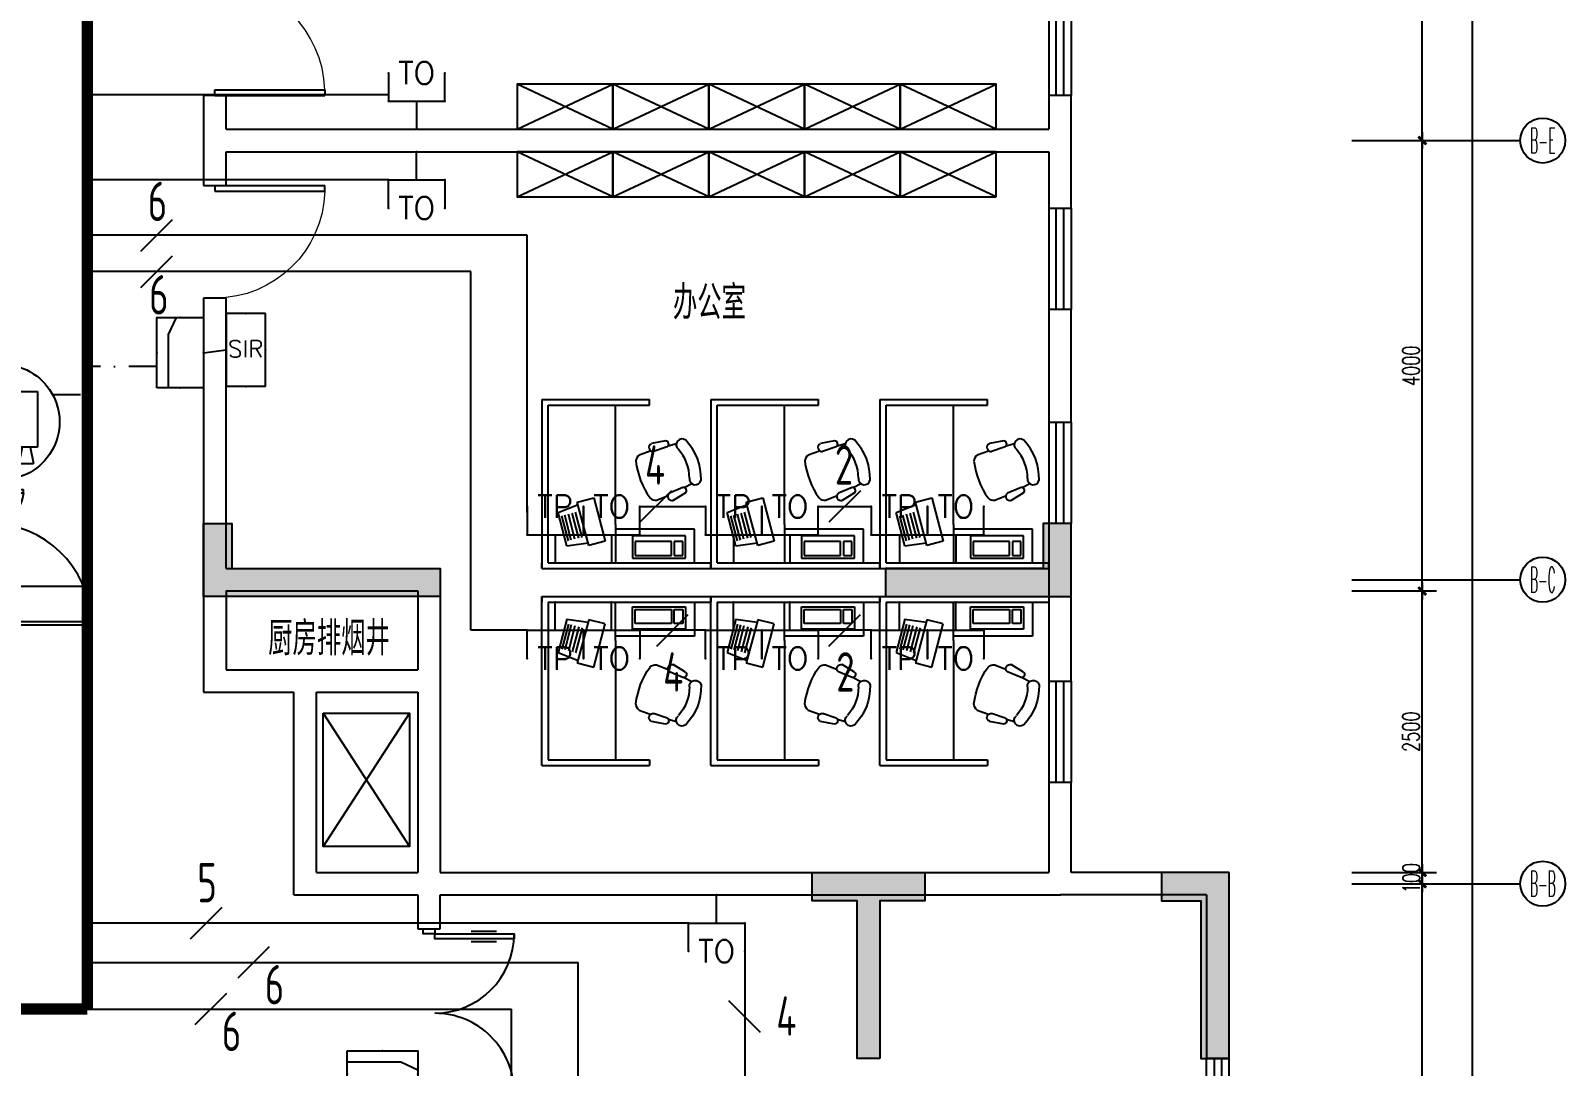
# Model space of a CAD drawing. Extents: x -41969 to 449372, y 65390 to 759577.
# Drawn here: x 200290 to 213909, y 710971 to 720168 of the extents above; entities that cross this region are included whole.
import ezdxf
from ezdxf.enums import TextEntityAlignment as Align

# ---------------------------------------------------------------- set-up
doc = ezdxf.new("R2010")
doc.units = 0
doc.header["$LTSCALE"] = 1000
doc.header["$MEASUREMENT"] = 0
doc.linetypes.add('DASH', pattern=[0.35, 0.25, -0.1])
doc.linetypes.add('DASHDOT', pattern=[1, 0.5, -0.25, 0, -0.25])
for name, color, linetype in [('0-桥架', 120, 'Continuous'), ('DIM-照明', 3, 'Continuous'), ('ELEVATOR', 1, 'Continuous'), ('EQUIP-通讯', 241, 'Continuous'), ('IN-door', 2, 'Continuous'), ('jg新结构柱', 9, 'Continuous'), ('TEL_TEXT', 7, 'Continuous'), ('WALL', 7, 'Continuous'), ('WINDOW', 2, 'Continuous'), ('WINDOW_TEXT', 7, 'Continuous'), ('WIRE-照明', 120, 'Continuous'), ('安保设备SA', 241, 'Continuous'), ('标注', 1, 'Continuous'), ('装修家具', 8, 'Continuous')]:
    doc.layers.add(name, color=color, linetype=linetype)
doc.styles.add('_TCH_AXIS', font='COMPLEX', dxfattribs={"bigfont": 'GBCBIG'})
doc.styles.add('_TEL_DIM', font='SIMPLEX', dxfattribs={"width": 0.8, "height": 3.5, "bigfont": 'HZTXT'})
doc.styles.add('DIM_FONT', font='SIMPLEX', dxfattribs={"width": 0.7, "bigfont": 'GBCBIG'})
doc.styles.add('SIMPLEX', font='SIMPLEX.SHX')
doc.styles.get("Standard").update_dxf_attribs({"font": 'gbenor.shx', "bigfont": 'gbcbig.shx'})
doc.dimstyles.new('DIMN', dxfattribs={"dimtxt": 300, "dimasz": 1, "dimexe": 250, "dimexo": 0, "dimgap": 150, "dimtad": 1, "dimdec": 0, "dimzin": 0, "dimdsep": 46, "dimtxsty": 'DIM_FONT', "dimblk": '_DIMX', "dimcen": 0.09, "dimclrd": 1, "dimclrt": 7, "dimadec": 0, "dimazin": 0, "dimtfac": 1, "dimtdec": 0, "dimtix": 1, "dimtmove": 2, "dimatfit": 3, "dimldrblk": '_DIMX', "dimfxl": 0, "dimtolj": 1, "dimtzin": 0, "dimarcsym": 0})

# ---------------------------------------------------------------- blocks, each defined once
blk = doc.blocks.new('A$C44F7551D')
at = {"layer": '装修家具', "color": 8}
for p, q in [((0, 400), (850, 0)), ((850, 400), (0, 0))]:
    blk.add_line(p, q, dxfattribs=at)
blk.add_lwpolyline([(0, 400), (0, 0), (850, 0), (850, 400)], close=True, dxfattribs=at)
blk = doc.blocks.new('A$C3ECB1412')
at = {"layer": '装修家具', "color": 8}
for p, q in [((0, 1500), (0, 0)), ((0, 1500), (0, 0)), ((1500, 1500), (0, 1500)), ((0, 1500), (50, 1500)), ((1500, 1500), (1500, 544)), ((50, 1444), (50, 844)), ((50, 1444), (1450, 1444)), ((1450, 1444), (1450, 844)), ((201, 1278), (496, 1355)), ((201, 1278), (227, 1087)), ((244, 1263), (466, 1322)), ((250, 1237), (473, 1295)), ((259, 1205), (482, 1263)), ((268, 1171), (491, 1229)), ((496, 1355), (567, 1176)), ((205, 1083), (588, 1184)), ((276, 1140), (499, 1199)), ((588, 1184), (626, 1037)), ((243, 937), (205, 1083)), ((626, 1037), (243, 937)), ((50, 844), (50, 0)), ((50, 844), (50, 0)), ((390, 844), (50, 844)), ((350, 144), (350, 844)), ((390, 844), (1450, 844)), ((1450, 844), (1450, 544)), ((90, 695), (90, 223)), ((289, 695), (90, 695)), ((289, 223), (289, 695)), ((115, 670), (115, 347)), ((239, 670), (115, 670)), ((239, 347), (239, 670)), ((1008, 635), (1043, 536)), ((605, 480), (646, 383)), ((1081, 386), (1038, 507)), ((1132, 400), (1108, 527)), ((1450, 544), (1500, 544)), ((115, 347), (239, 347)), ((239, 323), (115, 323)), ((115, 323), (115, 248)), ((239, 248), (239, 323)), ((671, 223), (604, 333)), ((719, 246), (669, 365)), ((1088, 377), (1108, 304)), ((50, 144), (350, 144)), ((90, 223), (289, 223)), ((115, 248), (239, 248)), ((719, 236), (753, 168)), ((0, 0), (50, 0))]:
    blk.add_line(p, q, dxfattribs=at)
for centre, radius, start, end in [((1036, -39), 708, 96.8246, 125.3087), ((950, 594), 70.3, 35.575, 88.634), ((1074, 512), 36.8, 24.5799, 187.0599), ((675, 488), 70.3, 133.4994, 186.5584), ((639, 344), 36.8, 35.0735, 197.5535), ((797, 582), 394, 270.7801, 311.3533), ((1098, 254), 51.9, 322.3317, 140.7492), ((1104, 401), 27.9, 213.3494, 358.8432), ((691, 242), 27.9, 223.2902, 8.784), ((795, 137), 51.9, 81.3842, 259.8017), ((800, 575), 489, 268.3277, 313.8056)]:
    blk.add_arc(centre, radius, start, end, dxfattribs=at)
blk = doc.blocks.new('asdsdggf54554')
at = {"layer": 'jg新结构柱'}
h = blk.add_hatch(color=256, dxfattribs=at)
h.paths.add_polyline_path([(-88250, -2243116), (-88771, -2243116), (-88771, -2243366), (-88250, -2243366)])
h.paths.add_polyline_path([(-77521, -2218066), (-77521, -2217666), (-78321, -2217666), (-78321, -2218066)])
h.paths.add_polyline_path([(-86921, -2218066), (-86921, -2217666), (-87721, -2217666), (-87721, -2218066)])
h.paths.add_polyline_path([(-86971, -2243366), (-87550, -2243366), (-87550, -2243116), (-87221, -2243116), (-87221, -2240916), (-86971, -2240916)])
h.paths.add_polyline_path([(-86921, -2235516), (-89271, -2235516), (-89271, -2235816), (-87221, -2235816), (-87221, -2237016), (-86921, -2237016)])
h.paths.add_polyline_path([(-85221, -2240666), (-85221, -2240016), (-84971, -2240016), (-84971, -2240416), (-83121, -2240416), (-83121, -2240666)])
h.paths.add_polyline_path([(-77521, -2240666), (-77521, -2240016), (-77771, -2240016), (-77771, -2240416), (-79171, -2240416), (-79171, -2240666)])
h.paths.add_polyline_path([(-77521, -2224816), (-77521, -2225466), (-77821, -2225466), (-77821, -2225116), (-79171, -2225116), (-79171, -2224816)])
h.paths.add_polyline_path([(-85321, -2224816), (-85321, -2225516), (-85021, -2225516), (-85021, -2225116), (-83571, -2225116), (-83571, -2224816)])
h.paths.add_polyline_path([(-83571, -2232566), (-83571, -2232866), (-84921, -2232866), (-84921, -2233416), (-85221, -2233416), (-85221, -2232016), (-84921, -2232016), (-84921, -2232566)])
h.paths.add_polyline_path([(-79171, -2232566), (-79171, -2232866), (-77821, -2232866), (-77821, -2233416), (-77521, -2233416), (-77521, -2232016), (-77821, -2232016), (-77821, -2232566)])
h.paths.add_polyline_path([(-76121, -2243116), (-76721, -2243116), (-76721, -2243366), (-76371, -2243366), (-76371, -2244766), (-76121, -2244766)])
h.paths.add_polyline_path([(-79221, -2244766), (-79421, -2244766), (-79421, -2243366), (-79821, -2243366), (-79821, -2243116), (-78821, -2243116), (-78821, -2243366), (-79221, -2243366)])
h.paths.add_polyline_path([(-76371, -2252166), (-76121, -2252166), (-76121, -2251916), (-76121, -2250466), (-76371, -2250466)])
h.paths.add_polyline_path([(-83096, -2245116), (-83346, -2245116), (-83346, -2245366), (-83346, -2247366), (-83096, -2247366)])
h.paths.add_polyline_path([(-79221, -2251166), (-79421, -2251166), (-79421, -2252566), (-79821, -2252566), (-79821, -2252816), (-78821, -2252816), (-78821, -2252566), (-79221, -2252566)])
h.paths.add_polyline_path([(-83121, -2251166), (-83321, -2251166), (-83321, -2252516), (-83721, -2252516), (-83721, -2252816), (-82721, -2252816), (-82721, -2252516), (-83121, -2252516)])
h.paths.add_polyline_path([(-95021, -2243416), (-95021, -2242116), (-94721, -2242116), (-94721, -2243116), (-93371, -2243116), (-93371, -2243416)])
h.paths.add_polyline_path([(-97021, -2235516), (-94821, -2235516), (-94821, -2235816), (-96721, -2235816), (-96721, -2237266), (-97021, -2237266)])
h.paths.add_polyline_path([(-96771, -2243365), (-97421, -2243365), (-97421, -2243115), (-97021, -2243115), (-97021, -2241665), (-96771, -2241665)])
h.paths.add_polyline_path([(-91171, -2247015), (-90871, -2247015), (-90871, -2245415), (-90521, -2245415), (-90521, -2245115), (-91521, -2245115), (-91521, -2245415), (-91171, -2245415)])
h.paths.add_polyline_path([(-90871, -2251166), (-91171, -2251166), (-91171, -2252516), (-91721, -2252516), (-91721, -2252816), (-90321, -2252816), (-90321, -2252516), (-90871, -2252516)])
h.paths.add_polyline_path([(-98946, -2245116), (-98696, -2245116), (-98696, -2245366), (-98696, -2247366), (-98946, -2247366)])
h.paths.add_polyline_path([(-105671, -2252166), (-105921, -2252166), (-105921, -2251916), (-105921, -2250466), (-105671, -2250466)])
h.paths.add_polyline_path([(-98721, -2251166), (-98921, -2251166), (-98921, -2252516), (-99321, -2252516), (-99321, -2252816), (-98321, -2252816), (-98321, -2252516), (-98721, -2252516)])
h.paths.add_polyline_path([(-102621, -2251166), (-102821, -2251166), (-102821, -2252566), (-103221, -2252566), (-103221, -2252816), (-102221, -2252816), (-102221, -2252566), (-102621, -2252566)])
h.paths.add_polyline_path([(-105921, -2243116), (-105321, -2243116), (-105321, -2243366), (-105671, -2243366), (-105671, -2244766), (-105921, -2244766)])
h.paths.add_polyline_path([(-102821, -2244765), (-102621, -2244765), (-102621, -2243365), (-102221, -2243365), (-102221, -2243115), (-103221, -2243115), (-103221, -2243365), (-102821, -2243365)])
h.paths.add_polyline_path([(-105121, -2236016), (-105121, -2235616), (-105921, -2235616), (-105921, -2236016)])
h.paths.add_polyline_path([(-96221, -2218066), (-96221, -2217666), (-97021, -2217666), (-97021, -2218066)])
h.paths.add_polyline_path([(-105121, -2218066), (-105121, -2217666), (-105921, -2217666), (-105921, -2218066)])
for points in [[(-85221, -2240666), (-85221, -2240016), (-84971, -2240016), (-84971, -2240416), (-83121, -2240416), (-83121, -2240666)], [(-77521, -2240666), (-77521, -2240016), (-77771, -2240016), (-77771, -2240416), (-79171, -2240416), (-79171, -2240666)], [(-79221, -2244766), (-79421, -2244766), (-79421, -2243366), (-79821, -2243366), (-79821, -2243116), (-78821, -2243116), (-78821, -2243366), (-79221, -2243366)], [(-76121, -2243116), (-76721, -2243116), (-76721, -2243366), (-76371, -2243366), (-76371, -2244766), (-76121, -2244766)]]:
    blk.add_lwpolyline(points, close=True, dxfattribs=at)
blk = doc.blocks.new('_DIMX')
blk.add_line((-150, 0), (150, 0))
at = {"const_width": 50}
blk.add_lwpolyline([(-70, -70), (70, 70)], dxfattribs=at)
blk = doc.blocks.new('*D87')
at = {"layer": 'Defpoints', "color": 0}
for p in [(116969, -2158244), (117594, -2158244), (116969, -2167744)]:
    blk.add_point(p, dxfattribs=at)
at = {"layer": '标注', "color": 0, "lineweight": -2}
for p, q in [((116969, -2158244), (117719, -2158244)), ((116969, -2167744), (117719, -2167744))]:
    blk.add_line(p, q, dxfattribs=at)
at = {"layer": '标注', "color": 1, "lineweight": -2}
blk.add_line((117594, -2167743), (117594, -2158244), dxfattribs=at)
at = {"layer": '标注', "color": 1, "lineweight": -2, "xscale": 0.5, "yscale": 0.5, "zscale": 0.5}
for p, rotation in [((117594, -2158244), 90), ((117594, -2167744), 270)]:
    blk.add_blockref('_DIMX', p, dxfattribs=dict(at, rotation=rotation))
at = {"layer": '标注', "color": 7, "insert": (117494, -2162994), "char_height": 150, "attachment_point": 5, "rotation": 90, "style": 'DIM_FONT'}
blk.add_mtext('\\A1;9500', dxfattribs=at)
blk = doc.blocks.new('*D88')
at = {"layer": 'Defpoints', "color": 0}
for p in [(116969, -2158144), (116969, -2158244), (117594, -2158144)]:
    blk.add_point(p, dxfattribs=at)
at = {"layer": '标注', "color": 0, "lineweight": -2}
for p, q in [((116969, -2158144), (117719, -2158144)), ((116969, -2158244), (117719, -2158244))]:
    blk.add_line(p, q, dxfattribs=at)
at = {"layer": '标注', "color": 1, "lineweight": -2}
blk.add_line((117594, -2158243), (117594, -2158144), dxfattribs=at)
at = {"layer": '标注', "color": 1, "lineweight": -2, "xscale": 0.5, "yscale": 0.5, "zscale": 0.5}
for p, rotation in [((117594, -2158144), 90), ((117594, -2158244), 270)]:
    blk.add_blockref('_DIMX', p, dxfattribs=dict(at, rotation=rotation))
at = {"layer": '标注', "color": 7, "insert": (117496, -2158194), "char_height": 150, "attachment_point": 5, "rotation": 90, "style": 'DIM_FONT'}
blk.add_mtext('\\A1;100', dxfattribs=at)
blk = doc.blocks.new('*D89')
at = {"layer": 'Defpoints', "color": 0}
for p in [(116969, -2155644), (117594, -2155644), (116969, -2158144)]:
    blk.add_point(p, dxfattribs=at)
at = {"layer": '标注', "color": 0, "lineweight": -2}
for p, q in [((116969, -2155644), (117719, -2155644)), ((116969, -2158144), (117719, -2158144))]:
    blk.add_line(p, q, dxfattribs=at)
at = {"layer": '标注', "color": 1, "lineweight": -2}
blk.add_line((117594, -2158143), (117594, -2155644), dxfattribs=at)
at = {"layer": '标注', "color": 1, "lineweight": -2, "xscale": 0.5, "yscale": 0.5, "zscale": 0.5}
for p, rotation in [((117594, -2155644), 90), ((117594, -2158144), 270)]:
    blk.add_blockref('_DIMX', p, dxfattribs=dict(at, rotation=rotation))
at = {"layer": '标注', "color": 7, "insert": (117494, -2156894), "char_height": 150, "attachment_point": 5, "rotation": 90, "style": 'DIM_FONT'}
blk.add_mtext('\\A1;2500', dxfattribs=at)
blk = doc.blocks.new('*D90')
at = {"layer": 'Defpoints', "color": 0}
for p in [(116969, -2151644), (117594, -2151644), (116969, -2155644)]:
    blk.add_point(p, dxfattribs=at)
at = {"layer": '标注', "color": 0, "lineweight": -2}
for p, q in [((116969, -2151644), (117719, -2151644)), ((116969, -2155644), (117719, -2155644))]:
    blk.add_line(p, q, dxfattribs=at)
at = {"layer": '标注', "color": 1, "lineweight": -2}
blk.add_line((117594, -2155643), (117594, -2151644), dxfattribs=at)
at = {"layer": '标注', "color": 1, "lineweight": -2, "xscale": 0.5, "yscale": 0.5, "zscale": 0.5}
for p, rotation in [((117594, -2151644), 90), ((117594, -2155644), 270)]:
    blk.add_blockref('_DIMX', p, dxfattribs=dict(at, rotation=rotation))
at = {"layer": '标注', "color": 7, "insert": (117494, -2153644), "char_height": 150, "attachment_point": 5, "rotation": 90, "style": 'DIM_FONT'}
blk.add_mtext('\\A1;4000', dxfattribs=at)
blk = doc.blocks.new('*D91')
at = {"layer": 'Defpoints', "color": 0}
for p in [(116969, -2147744), (117594, -2147744), (116969, -2151644)]:
    blk.add_point(p, dxfattribs=at)
at = {"layer": '标注', "color": 0, "lineweight": -2}
for p, q in [((116969, -2147744), (117719, -2147744)), ((116969, -2151644), (117719, -2151644))]:
    blk.add_line(p, q, dxfattribs=at)
at = {"layer": '标注', "color": 1, "lineweight": -2}
blk.add_line((117594, -2151643), (117594, -2147744), dxfattribs=at)
at = {"layer": '标注', "color": 1, "lineweight": -2, "xscale": 0.5, "yscale": 0.5, "zscale": 0.5}
for p, rotation in [((117594, -2147744), 90), ((117594, -2151644), 270)]:
    blk.add_blockref('_DIMX', p, dxfattribs=dict(at, rotation=rotation))
at = {"layer": '标注', "color": 7, "insert": (117494, -2149694), "char_height": 150, "attachment_point": 5, "rotation": 90, "style": 'DIM_FONT'}
blk.add_mtext('\\A1;3900', dxfattribs=at)
blk = doc.blocks.new('*D96')
at = {"layer": 'Defpoints', "color": 0}
for p in [(116969, -2132694), (118039, -2132694), (116969, -2167844)]:
    blk.add_point(p, dxfattribs=at)
at = {"layer": '标注', "color": 0, "lineweight": -2}
for p, q in [((116969, -2132694), (118164, -2132694)), ((116969, -2167844), (118164, -2167844))]:
    blk.add_line(p, q, dxfattribs=at)
at = {"layer": '标注', "color": 1, "lineweight": -2}
blk.add_line((118039, -2167843), (118039, -2132694), dxfattribs=at)
at = {"layer": '标注', "color": 1, "lineweight": -2, "xscale": 0.5, "yscale": 0.5, "zscale": 0.5}
for p, rotation in [((118039, -2132694), 90), ((118039, -2167844), 270)]:
    blk.add_blockref('_DIMX', p, dxfattribs=dict(at, rotation=rotation))
at = {"layer": '标注', "color": 7, "insert": (117939, -2150269), "char_height": 150, "attachment_point": 5, "rotation": 90, "style": 'DIM_FONT'}
blk.add_mtext('\\A1;35150', dxfattribs=at)
blk = doc.blocks.new('$DorLib2D$00000225')
at = {"color": 0}
for p, q in [((0.475, -0.001), (0.475, 0.752)), ((0.475, 0.752), (0.5, 0.752)), ((0.5, -0.001), (0.5, 0.752)), ((-0.5, 0), (-0.5, 0.252)), ((-0.475, 0.252), (-0.5, 0.252)), ((-0.475, 0), (-0.475, 0.252)), ((-0.475, 0), (-0.5, 0)), ((0.475, -0.001), (0.5, -0.001))]:
    blk.add_line(p, q, dxfattribs=at)
for centre, radius, start, end in [((0.505, -0.002), 0.755, 92.2493, 179.7238), ((-0.501, 0.003), 0.251, 359.7899, 84.0974)]:
    blk.add_arc(centre, radius, start, end, dxfattribs=at)
blk = doc.blocks.new('_A20XCS')
for p, q in [((-0.485, -0.25), (-0.485, -0.4)), ((-0.425, -0.25), (-0.425, -0.4)), ((0.425, -0.25), (0.425, -0.4)), ((0.485, -0.25), (0.485, -0.4))]:
    blk.add_line(p, q)
for points in [[(-0.5, 0.034), (-0.5, -0.034), (-0.47, -0.034), (-0.47, 0.034)], [(0.5, 0.034), (0.5, -0.034), (0.47, -0.034), (0.47, 0.034)], [(-0.47, -0.034), (-0.47, -0.504), (-0.44, -0.504), (-0.44, -0.034)], [(0.47, -0.034), (0.47, -0.504), (0.44, -0.504), (0.44, -0.034)]]:
    blk.add_lwpolyline(points, close=True)
for centre, start, end in [((-0.47, -0.034), 270, 0), ((0.47, -0.034), 180, 270)]:
    blk.add_arc(centre, 0.47, start, end)
blk = doc.blocks.new('$DorLib2D$00000001')
for p, q in [((0.45, 0.975), (0.5, 0.975)), ((0.45, 0), (0.45, 0.975)), ((0.5, 0), (0.5, 0.975)), ((0.5, 0), (0.45, 0))]:
    blk.add_line(p, q)
at = {"lineweight": 13}
blk.add_arc((0.475, 0), 0.975, 91.4693, 180, dxfattribs=at)
blk = doc.blocks.new('_wblk')
for p, q in [((-0.5, 0.5), (0.5, 0.5)), ((0.5, 0.167), (-0.5, 0.167)), ((0.5, -0.167), (-0.5, -0.167)), ((-0.5, -0.5), (0.5, -0.5))]:
    blk.add_line(p, q)
at = {"layer": 'WINDOW_TEXT', "style": 'SIMPLEX', "flags": 9}
blk.add_attdef('A', text='', height=1, dxfattribs=at).set_placement((0, 1.5), align=Align.MIDDLE)
blk = doc.blocks.new('$equip$00001889')
for p, q in [((-0.65, 0.35), (-0.65, -0.35)), ((0.65, 0.35), (-0.65, 0.35)), ((0.65, 0.35), (0.65, -0.35)), ((-0.65, -0.35), (0.65, -0.35))]:
    blk.add_line(p, q)
for p in [(0, 0.35), (-0.65, 0), (0.65, 0), (0, -0.35)]:
    blk.add_point(p)
at = {"color": 7, "style": '_TEL_DIM'}
blk.add_attdef('$TEXT$', text='', height=0.3, dxfattribs=at).set_placement((-0.02, -0.003), align=Align.MIDDLE_CENTER)
at = {"color": 7, "style": '_TEL_DIM', "flags": 1}
blk.add_attdef('A', text='', height=0.00002, dxfattribs=at).set_placement((0, 0), align=Align.MIDDLE_CENTER)
blk = doc.blocks.new('$equip$00001847')
for p, q in [((-0.5, 0.499), (-0.5, 0.999)), ((0.5, 0.999), (0.5, 0.499)), ((0.5, 0.499), (-0.5, 0.499)), ((0, 0.5), (0, 0))]:
    blk.add_line(p, q)
for p in [(-0.5, 0.999), (0.5, 0.999), (-0.5, 0.499), (0.5, 0.499), (0, 0)]:
    blk.add_point(p)
at = {"color": 7, "style": '_TEL_DIM'}
blk.add_attdef('$TEXT$', text='', height=0.4, dxfattribs=at).set_placement((0, 0.999), align=Align.MIDDLE_CENTER)
at = {"color": 7, "style": '_TEL_DIM', "flags": 1}
blk.add_attdef('A', text='', height=0.00002, dxfattribs=at).set_placement((0, 0), align=Align.MIDDLE_CENTER)
blk = doc.blocks.new('$equip$00001867')
for p, q in [((-0.5, 0.499), (-0.5, 0.999)), ((0.5, 0.999), (0.5, 0.499)), ((0.5, 0.499), (-0.5, 0.499)), ((0, 0.5), (0, 0))]:
    blk.add_line(p, q)
for p in [(-0.5, 0.999), (0.5, 0.999), (-0.5, 0.499), (0.5, 0.499), (0, 0)]:
    blk.add_point(p)
at = {"color": 7, "style": '_TEL_DIM'}
blk.add_attdef('$TEXT$', text='', height=0.4, dxfattribs=at).set_placement((0, 0.999), align=Align.MIDDLE_CENTER)
at = {"color": 7, "style": '_TEL_DIM', "flags": 1}
blk.add_attdef('A', text='', height=0.00002, dxfattribs=at).set_placement((0, 0), align=Align.MIDDLE_CENTER)
blk = doc.blocks.new('$TelecSys$00000095')
blk.add_line((0.4, 0.4), (-0.4, -0.4))
at = {"width": 0.8}
blk.add_attdef('N', text='', height=1, dxfattribs=at).set_placement((-0.017, 1.056), align=Align.MIDDLE)
blk = doc.blocks.new('A$C59FF3FA0')
at = {"layer": '安保设备SA'}
for p, q in [((0, 724), (1426, 724)), ((334, 575), (334, 273)), ((334, 575), (1024, 575)), ((1024, 273), (1024, 575)), ((1024, 461), (1224, 500)), ((1224, 500), (1224, 322)), ((334, 273), (1024, 273)), ((1024, 361), (1224, 322))]:
    blk.add_line(p, q, dxfattribs=at)
blk.add_ellipse((713, 713), major_axis=(-713, 11), ratio=1, start_param=0.00047, end_param=3.17192, dxfattribs=at)
blk = doc.blocks.new('$equip$00001876')
at = {"color": 0, "linetype": 'Continuous'}
blk.add_lwpolyline([(-0.625, 0.415), (0.625, 0.415), (0.625, -0.415), (-0.625, -0.415)], close=True, dxfattribs=at)
blk.add_lwpolyline([(0.625, 0.075), (0.325, 0.215), (-0.625, 0.215)], dxfattribs=at)
for p in [(0, 0.415), (-0.625, 0), (0.625, 0), (0, -0.415)]:
    blk.add_point(p)
at = {"layer": 'TEL_TEXT', "style": '_TEL_DIM', "flags": 1}
blk.add_attdef('A', text='', height=0.00002, dxfattribs=at).set_placement((0, 0), align=Align.MIDDLE_CENTER)
blk = doc.blocks.new('A$C1C350876')
at = {"layer": '标注', "color": 1}
for p, q in [((17114.5, 5435), (18608.9, 5435)), ((17114.5, 1535), (18608.9, 1535)), ((17114.5, -1165), (18608.9, -1165))]:
    blk.add_line(p, q, dxfattribs=at)
for centre in [(18808.9, 5435), (18808.9, 1535), (18808.9, -1165)]:
    blk.add_circle(centre, 200, dxfattribs=at)
at = {"layer": '标注', "color": 0, "style": '_TCH_AXIS'}
for s, width, p, p2 in [('B-E', 0.328125, (18695.8, 5321.9), (18922.1, 5321.9)), ('B-C', 0.333333, (18695.8, 1421.9), (18922.1, 1421.9)), ('B-B', 0.323077, (18695.8, -1278.1), (18922.1, -1278.1))]:
    blk.add_text(s, height=226.27, dxfattribs=dict(at, width=width)).set_placement(p, p2, align=Align.FIT)
at = {"layer": '标注', "color": 1}
for p1, p2, distance, picture, middle in [((17114.5, -10765), (17114.5, 24385), -1069.7, '*D96', (18084.2, 6810)), ((17114.5, 5435), (17114.5, 9335), -625.4, '*D91', (17639.9, 7385)), ((17114.5, 1435), (17114.5, 5435), -625.4, '*D90', (17639.9, 3435)), ((17114.5, -1065), (17114.5, 1435), -625.4, '*D89', (17639.9, 185)), ((17114.5, -10665), (17114.5, -1165), -625.4, '*D87', (17639.9, -5915))]:
    dim = blk.add_aligned_dim(p1=p1, p2=p2, distance=distance, dimstyle='DIMN', override={"dimscale": 0.5, "dimgap": 50}, dxfattribs=at)
    dim.commit()
    dim.dimension.update_dxf_attribs({"geometry": picture, "text_midpoint": middle, "insert": (-99854.4, 2157078.9)})
dim = blk.add_linear_dim(base=(17739.9, -1065), p1=(17114.5, -1165), p2=(17114.5, -1065), angle=90, dimstyle='DIMN', override={"dimscale": 0.5, "dimgap": 50}, dxfattribs=at)
dim.commit()
dim.dimension.update_dxf_attribs({"geometry": '*D88', "text_midpoint": (17641.9, -1115), "dimtype": 129, "insert": (-99854.4, 2157078.9)})

msp = doc.modelspace()

# ---------------------------------------------------------------- linework, layer by layer
at = {"layer": '0-桥架', "const_width": 100}
for points in [[(200792.1, 711480.1), (200792.1, 729380.9)], [(200792.1, 711480.1), (186605.5, 711480.1)]]:
    msp.add_lwpolyline(points, dxfattribs=at)
at = {"layer": 'ELEVATOR'}
msp.add_lwpolyline([(202884.6, 714108.3), (203650.4, 714108.3), (203650.4, 712921.8), (202884.6, 712921.8)], close=True, dxfattribs=at)
for points in [[(203650.4, 714108.3), (202884.6, 712921.8)], [(202884.6, 714108.3), (203650.4, 712921.8)]]:
    msp.add_lwpolyline(points, dxfattribs=at)
at = {"layer": 'WALL'}
for p, q in [((202024.9, 719592), (201824.9, 719592)), ((201824.9, 719592), (201824.9, 719192.2)), ((202024.9, 719292.2), (202024.9, 719592)), ((209524.9, 719592.2), (209324.9, 719592.2)), ((209324.9, 719592.2), (209324.9, 719292.2)), ((209524.9, 719192.2), (209524.9, 719592.2)), ((202024.9, 719292.2), (209324.9, 719292.2)), ((201824.9, 719192.2), (201824.9, 718792.4)), ((209524.9, 718592.2), (209524.9, 719192.2)), ((202024.9, 719092.2), (209324.9, 719092.2)), ((202024.9, 718792.4), (202024.9, 719092.2)), ((209324.9, 719092.2), (209324.9, 718592.2)), ((201824.9, 718792.4), (202024.9, 718792.4)), ((209324.9, 718592.2), (209524.9, 718592.2)), ((202024.9, 717792.4), (201824.9, 717792.4)), ((201824.9, 717792.4), (201824.9, 715292.2)), ((202024.9, 715392.2), (202024.9, 717792.4)), ((209324.9, 717692.2), (209324.9, 716692.2)), ((209524.9, 717692.2), (209324.9, 717692.2)), ((209524.9, 716692.2), (209524.9, 717692.2)), ((209324.9, 716692.2), (209524.9, 716692.2)), ((209324.9, 715792.2), (209324.9, 714391.7)), ((209524.9, 715792.2), (209324.9, 715792.2)), ((209524.9, 714391.7), (209524.9, 715792.2)), ((201824.9, 715292.2), (201824.9, 714292.2)), ((202024.9, 715392.2), (203924.9, 715392.2)), ((203924.9, 715392.2), (203924.9, 714392.2)), ((202024.9, 715192.2), (202024.9, 714492.2)), ((202024.9, 715192.2), (203724.9, 715192.2)), ((203724.9, 715192.2), (203724.9, 714492.2)), ((202024.9, 714492.2), (202724.9, 714492.2)), ((202724.9, 714492.2), (203724.9, 714492.2)), ((203924.9, 714392.2), (203924.9, 712692.2)), ((209324.9, 714391.7), (209524.9, 714391.7)), ((201824.9, 714292.2), (202624.9, 714292.2)), ((202624.9, 712492.2), (202624.9, 714292.2)), ((202824.9, 712692.2), (202824.9, 714292.2)), ((202824.9, 714292.2), (203724.9, 714292.2)), ((203724.9, 714292.2), (203724.9, 712692.2)), ((209524.9, 713491.7), (209324.9, 713491.7)), ((209324.9, 713491.7), (209324.9, 712692.2)), ((209524.9, 712692.2), (209524.9, 713491.7)), ((202824.9, 712692.2), (203724.9, 712692.2)), ((203924.9, 712692.2), (209324.9, 712692.2)), ((210924.9, 712692.2), (209524.9, 712692.2)), ((210924.9, 711041.8), (210924.9, 712692.2)), ((202624.9, 712492.2), (203724.9, 712492.2)), ((203724.9, 712492.2), (203724.9, 712192.2)), ((203924.9, 712192.2), (203924.9, 712492.2)), ((203924.9, 712492.2), (209431.3, 712492.2)), ((210724.9, 712492.2), (209424.9, 712492.2)), ((210724.9, 712492.2), (210724.9, 711041.8)), ((203724.9, 712192.2), (203924.9, 712192.2)), ((210724.9, 711041.8), (210924.9, 711041.8))]:
    msp.add_line(p, q, dxfattribs=at)
at = {"layer": 'WIRE-照明'}
for p, q in [((203465.2, 719596.6), (200784.5, 719596.6)), ((203465.2, 718842.7), (200790.8, 718842.7)), ((204694.9, 718350.4), (200779.7, 718350.4)), ((204694.9, 715888.6), (204694.9, 718350.4)), ((204194.6, 718027.9), (200783, 718027.9)), ((204194.6, 714842.7), (204194.6, 718027.9)), ((201824.9, 717307.6), (202024.9, 717332.4)), ((196305.5, 715235.5), (200813.3, 715235.5)), ((204694.9, 714842.7), (204194.6, 714842.7)), ((206126.9, 712242.7), (200797.4, 712242.7)), ((200792.1, 711893.2), (205149.7, 711893.2)), ((205149.7, 709301.8), (205149.7, 711893.2)), ((206626.9, 711992.7), (206626.9, 710575.6)), ((200789.5, 711478.3), (204556.2, 711478.3)), ((204556.2, 704773.1), (204556.2, 711478.3))]:
    msp.add_line(p, q, dxfattribs=at)
at = {"layer": 'WIRE-照明', "linetype": 'DASHDOT', "ltscale": 0.5}
msp.add_line((201409.9, 717186.7), (200762.6, 717186.7), dxfattribs=at)
at = {"layer": 'WIRE-照明', "linetype": 'DASH'}
msp.add_line((200482.8, 716938), (200792.1, 716938), dxfattribs=at)
at = {"layer": 'WIRE-照明', "linetype": 'Continuous'}
for p, q in [((205694.9, 715941.7), (206277.6, 715941.7)), ((207277.6, 715941.7), (207750.2, 715941.7)), ((206777.6, 715691.7), (206777.6, 715691.7)), ((206277.6, 714842.7), (205694.9, 714842.7)), ((206777.6, 714842.7), (206777.6, 714842.7)), ((207750.2, 714842.7), (207277.6, 714842.7))]:
    msp.add_line(p, q, dxfattribs=at)

# ---------------------------------------------------------------- block references
at = {"layer": 'DIM-照明'}
ref = msp.add_blockref('$TelecSys$00000095', (201408.7, 718350.4), dxfattribs=dict(at, xscale=350, yscale=350, zscale=350, rotation=180))
ref.add_attrib('N', '6', dxfattribs={"layer": '0', "color": 7, "height": 350, "width": 0.8}).set_placement((201414.8, 718652.1), align=Align.MIDDLE)
ref = msp.add_blockref('$TelecSys$00000095', (201408.7, 718027.9), dxfattribs=dict(at, xscale=350, yscale=350, zscale=350, rotation=180))
ref.add_attrib('N', '6', dxfattribs={"layer": '0', "color": 7, "height": 350, "width": 0.8}).set_placement((201427.2, 717822), align=Align.MIDDLE)
ref = msp.add_blockref('$TelecSys$00000095', (205837.1, 715941.7), dxfattribs=dict(at, xscale=350, yscale=350, zscale=350))
ref.add_attrib('N', '4', dxfattribs={"layer": '0', "color": 7, "height": 350, "width": 0.8}).set_placement((205831, 716311.2), align=Align.MIDDLE)
ref = msp.add_blockref('$TelecSys$00000095', (207513.9, 715941.7), dxfattribs=dict(at, xscale=350, yscale=350, zscale=350))
ref.add_attrib('N', '2', dxfattribs={"layer": '0', "color": 7, "height": 350, "width": 0.8}).set_placement((207507.8, 716311.2), align=Align.MIDDLE)
ref = msp.add_blockref('$TelecSys$00000095', (205986.2, 714842.7), dxfattribs=dict(at, xscale=350, yscale=350, zscale=350, rotation=180))
ref.add_attrib('N', '4', dxfattribs={"layer": '0', "color": 7, "height": 350, "width": 0.8}).set_placement((205992.3, 714473.3), align=Align.MIDDLE)
ref = msp.add_blockref('$TelecSys$00000095', (207513.9, 714842.7), dxfattribs=dict(at, xscale=350, yscale=350, zscale=350, rotation=180))
ref.add_attrib('N', '2', dxfattribs={"layer": '0', "color": 7, "height": 350, "width": 0.8}).set_placement((207520, 714473.3), align=Align.MIDDLE)
ref = msp.add_blockref('$TelecSys$00000095', (201849.1, 712242.7), dxfattribs=dict(at, xscale=350, yscale=350, zscale=350, rotation=180))
ref.add_attrib('N', '5', dxfattribs={"layer": '0', "color": 7, "height": 350, "width": 0.8}).set_placement((201855.2, 712602.3), align=Align.MIDDLE)
ref = msp.add_blockref('$TelecSys$00000095', (202267.5, 711893.2), dxfattribs=dict(at, xscale=350, yscale=350, zscale=350))
ref.add_attrib('N', '6', dxfattribs={"layer": '0', "color": 7, "height": 350, "width": 0.8}).set_placement((202453, 711696), align=Align.MIDDLE)
ref = msp.add_blockref('$TelecSys$00000095', (201887.1, 711478.3), dxfattribs=dict(at, xscale=350, yscale=350, zscale=350))
ref.add_attrib('N', '6', dxfattribs={"layer": '0', "color": 7, "height": 350, "width": 0.8}).set_placement((202072.6, 711281.1), align=Align.MIDDLE)
ref = msp.add_blockref('$TelecSys$00000095', (206626.9, 711411.4), dxfattribs=dict(at, xscale=350, yscale=350, zscale=350, rotation=269.9999999999988))
ref.add_attrib('N', '4', dxfattribs={"layer": '0', "color": 7, "height": 350, "width": 0.8}).set_placement((206996.3, 711417.5), align=Align.MIDDLE)
at = {"layer": 'EQUIP-通讯'}
ref = msp.add_blockref('$equip$00001847', (203715.2, 719292.2), dxfattribs=dict(at, xscale=-500, yscale=500, zscale=500))
ref.add_attrib('$TEXT$', 'TO', dxfattribs={"layer": '0', "color": 7, "height": 200, "style": '_TEL_DIM'}).set_placement((203715.2, 719791.7), align=Align.MIDDLE_CENTER)
ref = msp.add_blockref('$equip$00001847', (203715.2, 719092.2), dxfattribs=dict(at, xscale=500, yscale=500, zscale=500, rotation=180))
ref.add_attrib('$TEXT$', 'TO', dxfattribs={"layer": '0', "color": 7, "height": 200, "style": '_TEL_DIM'}).set_placement((203715.2, 718592.7), align=Align.MIDDLE_CENTER)
at = {"layer": 'EQUIP-通讯', "zscale": 500}
for p, xscale, yscale, rotation in [((201617.4, 717307.6), 500.0000000000044, 500, 89.99999242486665), ((203412.4, 710899.7), 500.0000000000175, 500.0000000000044, 359.9999848496532)]:
    msp.add_blockref('$equip$00001876', p, dxfattribs=dict(at, xscale=xscale, yscale=yscale, rotation=rotation))
at = {"layer": 'EQUIP-通讯'}
ref = msp.add_blockref('$equip$00001889', (202199.9, 717332.4), dxfattribs=dict(at, xscale=500.0000000000007, yscale=500, zscale=500, rotation=269.9999970086671))
ref.add_attrib('$TEXT$', 'SIR', dxfattribs={"layer": '0', "color": 7, "height": 150, "style": '_TEL_DIM'}).set_placement((202198.3, 717342.4), align=Align.MIDDLE_CENTER)
ref = msp.add_blockref('$equip$00001867', (204944.9, 715442.2), dxfattribs=dict(at, xscale=-500, yscale=500, zscale=500))
ref.add_attrib('$TEXT$', 'TP', dxfattribs={"layer": '0', "color": 7, "height": 200, "style": '_TEL_DIM'}).set_placement((204944.9, 715941.7), align=Align.MIDDLE_CENTER)
ref = msp.add_blockref('$equip$00001847', (205444.9, 715442.2), dxfattribs=dict(at, xscale=-500, yscale=500, zscale=500))
ref.add_attrib('$TEXT$', 'TO', dxfattribs={"layer": '0', "color": 7, "height": 200, "style": '_TEL_DIM'}).set_placement((205444.9, 715941.7), align=Align.MIDDLE_CENTER)
ref = msp.add_blockref('$equip$00001867', (206527.6, 715442.2), dxfattribs=dict(at, xscale=-500, yscale=500, zscale=500))
ref.add_attrib('$TEXT$', 'TP', dxfattribs={"layer": '0', "color": 7, "height": 200, "style": '_TEL_DIM'}).set_placement((206527.6, 715941.7), align=Align.MIDDLE_CENTER)
ref = msp.add_blockref('$equip$00001847', (207027.6, 715442.2), dxfattribs=dict(at, xscale=-500, yscale=500, zscale=500))
ref.add_attrib('$TEXT$', 'TO', dxfattribs={"layer": '0', "color": 7, "height": 200, "style": '_TEL_DIM'}).set_placement((207027.6, 715941.7), align=Align.MIDDLE_CENTER)
ref = msp.add_blockref('$equip$00001867', (208000.2, 715442.2), dxfattribs=dict(at, xscale=-500, yscale=500, zscale=500))
ref.add_attrib('$TEXT$', 'TP', dxfattribs={"layer": '0', "color": 7, "height": 200, "style": '_TEL_DIM'}).set_placement((208000.2, 715941.7), align=Align.MIDDLE_CENTER)
ref = msp.add_blockref('$equip$00001847', (208500.2, 715442.2), dxfattribs=dict(at, xscale=-500, yscale=500, zscale=500))
ref.add_attrib('$TEXT$', 'TO', dxfattribs={"layer": '0', "color": 7, "height": 200, "style": '_TEL_DIM'}).set_placement((208500.2, 715941.7), align=Align.MIDDLE_CENTER)
ref = msp.add_blockref('$equip$00001867', (204944.9, 715092.2), dxfattribs=dict(at, xscale=500, yscale=500, zscale=500, rotation=180))
ref.add_attrib('$TEXT$', 'TP', dxfattribs={"layer": '0', "color": 7, "height": 200, "style": '_TEL_DIM'}).set_placement((204944.9, 714592.7), align=Align.MIDDLE_CENTER)
ref = msp.add_blockref('$equip$00001847', (205444.9, 715092.2), dxfattribs=dict(at, xscale=500, yscale=500, zscale=500, rotation=180))
ref.add_attrib('$TEXT$', 'TO', dxfattribs={"layer": '0', "color": 7, "height": 200, "style": '_TEL_DIM'}).set_placement((205444.9, 714592.7), align=Align.MIDDLE_CENTER)
ref = msp.add_blockref('$equip$00001867', (206527.6, 715092.2), dxfattribs=dict(at, xscale=500, yscale=500, zscale=500, rotation=180))
ref.add_attrib('$TEXT$', 'TP', dxfattribs={"layer": '0', "color": 7, "height": 200, "style": '_TEL_DIM'}).set_placement((206527.6, 714592.7), align=Align.MIDDLE_CENTER)
ref = msp.add_blockref('$equip$00001847', (207027.6, 715092.2), dxfattribs=dict(at, xscale=500, yscale=500, zscale=500, rotation=180))
ref.add_attrib('$TEXT$', 'TO', dxfattribs={"layer": '0', "color": 7, "height": 200, "style": '_TEL_DIM'}).set_placement((207027.6, 714592.7), align=Align.MIDDLE_CENTER)
ref = msp.add_blockref('$equip$00001867', (208000.2, 715092.2), dxfattribs=dict(at, xscale=500, yscale=500, zscale=500, rotation=180))
ref.add_attrib('$TEXT$', 'TP', dxfattribs={"layer": '0', "color": 7, "height": 200, "style": '_TEL_DIM'}).set_placement((208000.2, 714592.7), align=Align.MIDDLE_CENTER)
ref = msp.add_blockref('$equip$00001847', (208500.2, 715092.2), dxfattribs=dict(at, xscale=500, yscale=500, zscale=500, rotation=180))
ref.add_attrib('$TEXT$', 'TO', dxfattribs={"layer": '0', "color": 7, "height": 200, "style": '_TEL_DIM'}).set_placement((208500.2, 714592.7), align=Align.MIDDLE_CENTER)
ref = msp.add_blockref('$equip$00001847', (206376.9, 712492.2), dxfattribs=dict(at, xscale=500, yscale=500, zscale=500, rotation=180))
ref.add_attrib('$TEXT$', 'TO', dxfattribs={"layer": '0', "color": 7, "height": 200, "style": '_TEL_DIM'}).set_placement((206376.9, 711992.7), align=Align.MIDDLE_CENTER)
at = {"layer": 'IN-door', "zscale": 200}
for name, p, xscale, yscale, rotation in [('$DorLib2D$00000001', (201924.9, 720092), -1000, -1000, 89.99999998194653), ('$DorLib2D$00000001', (201924.9, 718292.4), 1000.000000000002, -1000, 89.99999624796581), ('$DorLib2D$00000225', (199924.9, 715492.2), 1200, 1200, 269.9999999502785), ('_A20XCS', (203824.9, 711442.2), -1500.000000000001, -1500, 270.0000023601239)]:
    msp.add_blockref(name, p, dxfattribs=dict(at, xscale=xscale, yscale=yscale, rotation=rotation))
at = {"layer": 'jg新结构柱'}
msp.add_blockref('asdsdggf54554', (287045.8, 2955807.7), dxfattribs=at)
at = {"layer": 'WINDOW', "xscale": 900, "yscale": 200, "zscale": 900}
for p, rotation in [((209424.9, 720042.2), 269.9999997157303), ((209424.9, 718142.2), 269.9999999165347), ((209424.9, 716242.2), 269.9999999165347), ((209424.9, 713941.7), 269.9999999165347), ((210824.9, 710591.8), 89.99999998474398)]:
    msp.add_blockref('_wblk', p, dxfattribs=dict(at, rotation=rotation))
at = {"layer": '安保设备SA', "xscale": -0.7195327877998388, "yscale": 0.7195327840745449, "zscale": 0.7195327856640003, "rotation": 89.99999428964782}
msp.add_blockref('A$C59FF3FA0', (200545.5, 717205.2), dxfattribs=at)
at = {"layer": '标注'}
msp.add_blockref('A$C1C350876', (194900.2, 713757.2), dxfattribs=at)
at = {"layer": '装修家具', "color": 8}
for name, p, rotation in [('A$C44F7551D', (205456.8, 719692.2), 180), ('A$C44F7551D', (206306.8, 719692.2), 180), ('A$C44F7551D', (207156.8, 719692.2), 180), ('A$C44F7551D', (208006.8, 719692.2), 180), ('A$C44F7551D', (208856.8, 719692.2), 180), ('A$C44F7551D', (205456.8, 719092.2), 180), ('A$C44F7551D', (206306.8, 719092.2), 180), ('A$C44F7551D', (207156.8, 719092.2), 180), ('A$C44F7551D', (208006.8, 719092.2), 180), ('A$C44F7551D', (208856.8, 719092.2), 180), ('A$C3ECB1412', (206324.9, 715392.2), 90), ('A$C3ECB1412', (207824.9, 715392.2), 90), ('A$C3ECB1412', (209324.9, 715392.2), 90)]:
    msp.add_blockref(name, p, dxfattribs=dict(at, rotation=rotation))
at = {"layer": '装修家具', "color": 8, "xscale": -1, "rotation": 90}
for p in [(206324.9, 715142.2), (207824.9, 715142.2), (209324.9, 715142.2)]:
    msp.add_blockref('A$C3ECB1412', p, dxfattribs=at)

# ---------------------------------------------------------------- texts
at = {"color": 9}
for s, p in [('办公室', (205989.4, 717604)), ('厨房排烟井', (202397.7, 714621.2))]:
    msp.add_text(s, height=300, dxfattribs=at).set_placement(p)

doc.saveas('drawing.dxf')
